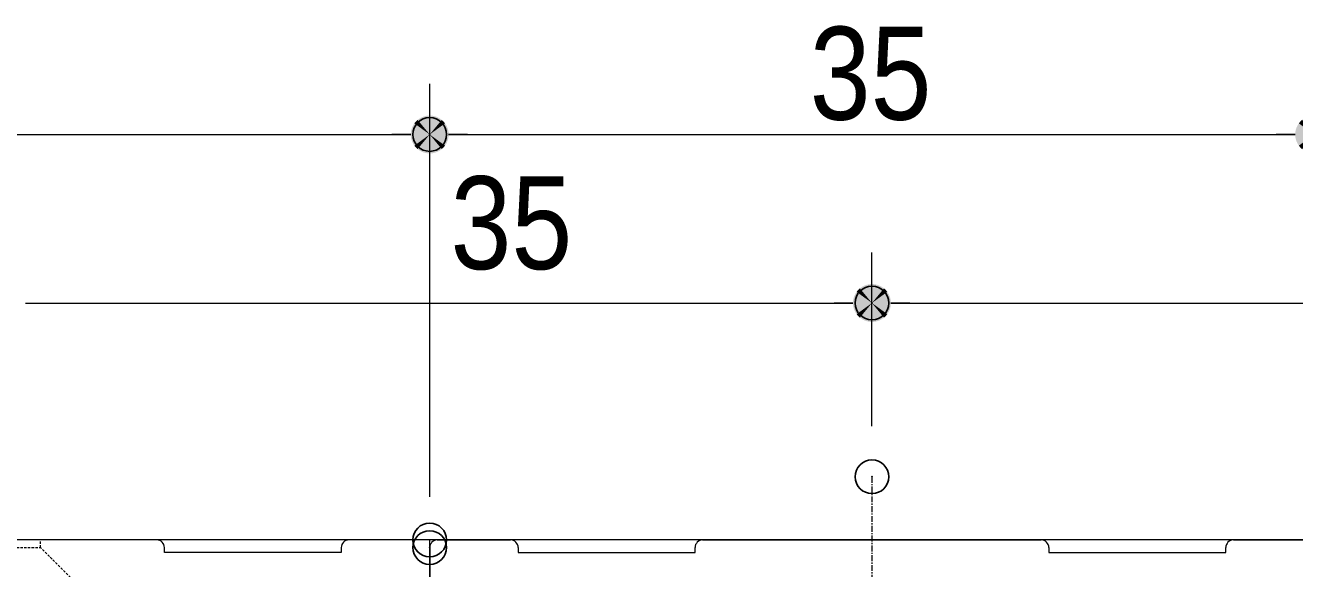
# Model space of a CAD drawing. Units: millimetres, scale not verified. Extents: x -4547 to 4547, y -2284 to 2284.
# Drawn here: x 495.5 to 872.2, y 707.5 to 868.6 of the extents above; entities that cross this region are included whole.
import ezdxf
from ezdxf.enums import TextEntityAlignment as Align

# ---------------------------------------------------------------- set-up
doc = ezdxf.new("R2010")
doc.units = ezdxf.units.MM
doc.header["$LTSCALE"] = 20
doc.header["$PDMODE"] = 32
doc.header["$PDSIZE"] = 10
doc.linetypes.add('USER2', pattern=[2.91, 1.76, -0.4, 0.35, -0.4])
doc.linetypes.add('USER3', pattern=[1.11, 0.71, -0.4])
for name, color, linetype, lineweight in [('0-1_3一般', 7, 'Continuous', 15), ('0-2_2寸法-2', 7, 'Continuous', 15), ('0-3_0', 7, 'Continuous', 25), ('0-5_2寸法-1', 7, 'Continuous', 15)]:
    doc.layers.add(name, color=color, linetype=linetype, lineweight=lineweight)
doc.layers.add('0-4_Defpoints', color=7, linetype='Continuous')
doc.styles.add('ＭＳ Ｐゴシック', font='')
doc.styles.get('ＭＳ Ｐゴシック').set_extended_font_data('MS PGothic')

# ---------------------------------------------------------------- blocks, each defined once
blk = doc.blocks.new('グループ-53')
at = {"layer": '0-1_3一般', "linetype": 'USER2'}
blk.add_line((41747.6, 14694), (41747.6, 8244.4), dxfattribs=at)
at = {"layer": '0-1_3一般'}
for p, q in [((39167.6, 14319), (39602.6, 14319)), ((40742.6, 14319), (42752.6, 14319)), ((43892.6, 14319), (44327.6, 14319)), ((39122.6, 14274), (39122.6, 9374.3)), ((42797.6, 14274), (42797.6, 14244)), ((42797.6, 14244), (43847.6, 14244)), ((43847.6, 14244), (43847.6, 14274))]:
    blk.add_line(p, q, dxfattribs=at)
blk.add_lwpolyline([(39647.6, 14274), (39647.6, 14244), (40697.6, 14244), (40697.6, 14274)], dxfattribs=at)
for centre, start, end in [((39167.6, 14274), 90, 135), ((39602.6, 14274), 45, 90), ((40742.6, 14274), 90, 135), ((42752.6, 14274), 45, 90), ((43892.6, 14274), 90, 135), ((39167.6, 14274), 135, 180), ((39602.6, 14274), 0, 45), ((40742.6, 14274), 135, 180), ((42752.6, 14274), 0, 45), ((43892.6, 14274), 135, 180)]:
    blk.add_arc(centre, 45, start, end, dxfattribs=at)
blk = doc.blocks.new('グループ-54')
at = {"layer": '0-1_3一般'}
for p, q in [((37502.6, 14319), (35492.6, 14319)), ((39122.6, 14319), (38642.6, 14319)), ((39122.6, 8694), (39122.6, 14319)), ((37547.6, 14244), (37547.6, 14274)), ((38597.6, 14244), (37547.6, 14244)), ((38597.6, 14274), (38597.6, 14244))]:
    blk.add_line(p, q, dxfattribs=at)
at = {"layer": '0-1_3一般', "linetype": 'USER3'}
blk.add_line((37037.6, 14049), (36812.6, 14274), dxfattribs=at)
blk.add_lwpolyline([(36182.6, 14274), (36812.6, 14274), (36812.6, 14319)], dxfattribs=at)
at = {"layer": '0-1_3一般'}
for centre, start, end in [((37502.6, 14274), 45, 90), ((38642.6, 14274), 90, 135), ((37502.6, 14274), 0, 45), ((38642.6, 14274), 135, 180)]:
    blk.add_arc(centre, 45, start, end, dxfattribs=at)
blk = doc.blocks.new('グループ-62')
at = {"layer": '0-1_3一般'}
blk.add_lwpolyline([(54422.6, 14319), (39872.6, 14319), (29381.5, 14319)], dxfattribs=at)
blk = doc.blocks.new('グループ-64')
at = {"layer": '0-1_3一般'}
for name in ['グループ-54', 'グループ-53', 'グループ-62']:
    blk.add_blockref(name, (0, 0), dxfattribs=at)
blk = doc.blocks.new('_Dot')
at = {"layer": '0-3_0'}
blk.add_line((-10, 0), (-20, 0), dxfattribs=at)
for points in [[(0, 0), (-8.09, 5.88), (-7.29, 6.85)], [(0, 0), (-7.29, 6.85), (-6.37, 7.71)], [(0, 0), (-6.37, 7.71), (-5.36, 8.44)], [(0, 0), (-5.36, 8.44), (-4.26, 9.05)], [(0, 0), (-4.26, 9.05), (-3.09, 9.51)], [(0, 0), (-3.09, 9.51), (-1.87, 9.82)], [(0, 0), (-1.87, 9.82), (-0.63, 9.98)], [(0, 0), (-0.63, 9.98), (0.63, 9.98)], [(0, 0), (0.63, 9.98), (1.87, 9.82)], [(0, 0), (1.87, 9.82), (3.09, 9.51)], [(0, 0), (3.09, 9.51), (4.26, 9.05)], [(0, 0), (4.26, 9.05), (5.36, 8.44)], [(0, 0), (5.36, 8.44), (6.37, 7.71)], [(0, 0), (6.37, 7.71), (7.29, 6.85)], [(0, 0), (7.29, 6.85), (8.09, 5.88)], [(0, 0), (-10, 0), (-9.92, 1.25)], [(0, 0), (-9.92, -1.25), (-10, 0)], [(0, 0), (-9.92, 1.25), (-9.69, 2.49)], [(0, 0), (-9.69, -2.49), (-9.92, -1.25)], [(0, 0), (-9.69, 2.49), (-9.3, 3.68)], [(0, 0), (-9.3, -3.68), (-9.69, -2.49)], [(0, 0), (-9.3, 3.68), (-8.76, 4.82)], [(0, 0), (-8.76, -4.82), (-9.3, -3.68)], [(0, 0), (-8.76, 4.82), (-8.09, 5.88)], [(0, 0), (-8.09, -5.88), (-8.76, -4.82)], [(0, 0), (-7.29, -6.85), (-8.09, -5.88)], [(0, 0), (-6.37, -7.71), (-7.29, -6.85)], [(0, 0), (-5.36, -8.44), (-6.37, -7.71)], [(0, 0), (-4.26, -9.05), (-5.36, -8.44)], [(0, 0), (-3.09, -9.51), (-4.26, -9.05)], [(0, 0), (-1.87, -9.82), (-3.09, -9.51)], [(0, 0), (-0.63, -9.98), (-1.87, -9.82)], [(0, 0), (0.63, -9.98), (-0.63, -9.98)], [(0, 0), (8.09, 5.88), (8.76, 4.82)], [(0, 0), (8.76, 4.82), (9.3, 3.68)], [(0, 0), (9.3, 3.68), (9.69, 2.49)], [(0, 0), (9.69, 2.49), (9.92, 1.25)], [(0, 0), (9.92, 1.25), (10, 0)], [(0, 0), (1.87, -9.82), (0.63, -9.98)], [(0, 0), (3.09, -9.51), (1.87, -9.82)], [(0, 0), (4.26, -9.05), (3.09, -9.51)], [(0, 0), (5.36, -8.44), (4.26, -9.05)], [(0, 0), (6.37, -7.71), (5.36, -8.44)], [(0, 0), (7.29, -6.85), (6.37, -7.71)], [(0, 0), (8.09, -5.88), (7.29, -6.85)], [(0, 0), (8.76, -4.82), (8.09, -5.88)], [(0, 0), (9.3, -3.68), (8.76, -4.82)], [(0, 0), (9.69, -2.49), (9.3, -3.68)], [(0, 0), (9.92, -1.25), (9.69, -2.49)], [(0, 0), (10, 0), (9.92, -1.25)]]:
    blk.add_solid(points, dxfattribs=at)

msp = doc.modelspace()

# ---------------------------------------------------------------- linework, layer by layer
at = {"layer": '0-2_2寸法-2'}
for p, q in [((746.75, 749.7), (746.75, 801.26)), ((746.75, 749.7), (746.75, 801.26)), ((495.51, 786.26), (735.5, 786.26)), ((758.01, 786.26), (998, 786.26))]:
    msp.add_line(p, q, dxfattribs=at)
at = {"layer": '0-4_Defpoints'}
for p in [(615.5, 836.26), (746.75, 786.26), (746.75, 734.7), (615.5, 715.95), (615.5, 713.7)]:
    msp.add_point(p, dxfattribs=at)
at = {"layer": '0-5_2寸法-1'}
for p, q in [((615.5, 728.7), (615.5, 851.26)), ((615.5, 730.95), (615.5, 851.26)), ((317.76, 836.26), (604.25, 836.26)), ((626.76, 836.26), (866.75, 836.26))]:
    msp.add_line(p, q, dxfattribs=at)

# ---------------------------------------------------------------- block references
at = {"layer": '0-1_3一般', "xscale": 0.05, "yscale": 0.05}
msp.add_blockref('グループ-64', (-1340.62, 0), dxfattribs=at)
at = {"layer": '0-2_2寸法-2', "xscale": 0.5627563, "yscale": 0.5627563}
msp.add_blockref('_Dot', (746.75, 786.26), dxfattribs=at)
at = {"layer": '0-2_2寸法-2', "xscale": 0.5627563, "yscale": 0.5627563, "rotation": 180}
msp.add_blockref('_Dot', (746.75, 786.26), dxfattribs=at)
at = {"layer": '0-5_2寸法-1', "xscale": 0.5627563, "yscale": 0.5627563}
for p in [(615.5, 836.26), (878, 836.26)]:
    msp.add_blockref('_Dot', p, dxfattribs=at)
at = {"layer": '0-5_2寸法-1', "xscale": 0.5627563, "yscale": 0.5627563, "rotation": 180}
msp.add_blockref('_Dot', (615.5, 836.26), dxfattribs=at)

# ---------------------------------------------------------------- texts
at = {"layer": '0-2_2寸法-2', "style": 'ＭＳ Ｐゴシック', "width": 0.9}
msp.add_text('35', height=27.57, dxfattribs=at).set_placement((621.69, 788.03), align=Align.BOTTOM_LEFT)
at = {"layer": '0-5_2寸法-1', "style": 'ＭＳ Ｐゴシック', "width": 0.9}
msp.add_text('35', height=27.57, dxfattribs=at).set_placement((728.31, 832.38), align=Align.BOTTOM_LEFT)

doc.saveas('drawing.dxf')
